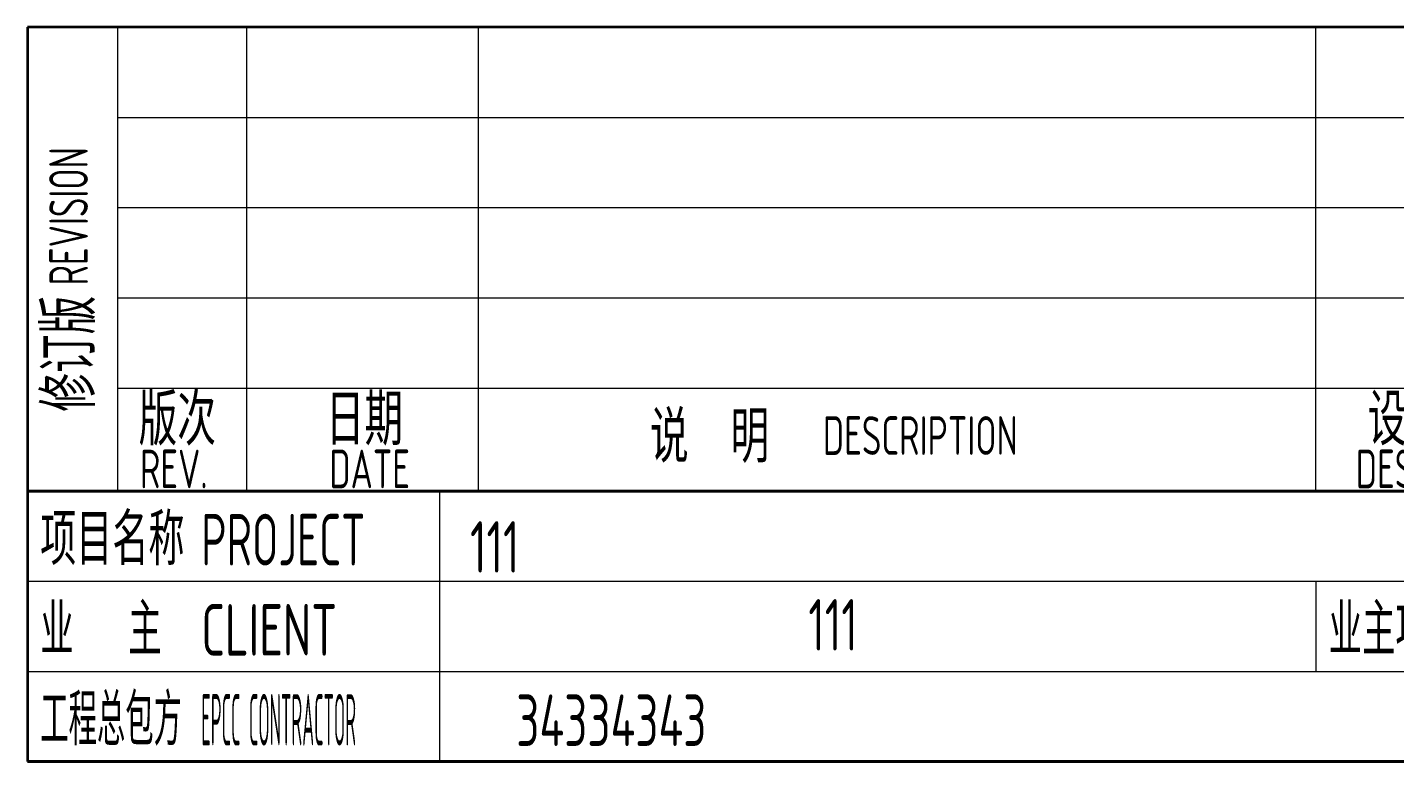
# Model space of a CAD drawing. Header units: millimetres. Extents: x 5765 to 6606, y -201 to 393.
# Drawn here: x 6416 to 6522.1, y -113.5 to -56.5 of the extents above; entities that cross this region are included whole.
import ezdxf
from ezdxf.enums import TextEntityAlignment as Align

# ---------------------------------------------------------------- set-up
doc = ezdxf.new("R2010")
doc.units = ezdxf.units.MM
for name, color, linetype, lineweight in [('1粗实线', 7, 'Continuous', 35), ('7文本', 2, 'Continuous', 13), ('9图表', 4, 'Continuous', 13)]:
    doc.layers.add(name, color=color, linetype=linetype, lineweight=lineweight)
doc.styles.add('lanpec', font='bpec_e.shx', dxfattribs={"width": 0.75, "bigfont": 'hztxt.shx'})

# ---------------------------------------------------------------- blocks, each defined once
blk = doc.blocks.new('项目信息')
at = {"layer": '1粗实线'}
blk.add_line((0, 0, 0), (-180, 0, 0), dxfattribs=at)
at = {"layer": '1粗实线', "elevation": 0}
blk.add_lwpolyline([(-180, 0), (0, 0), (0, 21), (-180, 21)], close=True, dxfattribs=at)
at = {"layer": '9图表'}
for p, q in [((-148, 21, 0), (-148, 0, 0)), ((-180, 14), (0, 14)), ((-80, 14, 0), (-80, 7, 0)), ((-180, 7), (0, 7))]:
    blk.add_line(p, q, dxfattribs=at)
at = {"layer": '7文本', "style": 'lanpec', "width": 0.75}
for tag, p in [('项目名称', (-147.5, 17.5)), ('业主', (-147.5, 10.5)), ('业主项目号', (-39.5, 10.5, 0)), ('工程总包方', (-147.5, 3.5))]:
    blk.add_attdef(tag, text='', height=4, dxfattribs=at).set_placement(p, align=Align.MIDDLE_LEFT)
at = {"layer": '9图表', "style": 'lanpec'}
for s, width, p in [('项目名称', 0.7, (-179, 17.25, 0)), ('PROJECT', 0.7, (-166.5, 17.23, 0)), ('业   主', 0.65, (-179, 10.25, 0)), ('CLIENT', 0.75, (-166.5, 10.23, 0)), ('业主项目号', 0.65, (-79, 10.25, 0)), ('工程总包方', 0.55, (-179, 3.25, 0)), ('EPCC CONTRACTOR', 0.3, (-166.5, 3.25, 0))]:
    blk.add_text(s, height=4, dxfattribs=dict(at, width=width)).set_placement(p, align=Align.MIDDLE_LEFT)
blk = doc.blocks.new('修订栏')
at = {"layer": '1粗实线'}
for p, q in [((470.95, 1959.85), (470.95, 1923.85)), ((650.95, 1959.85), (470.95, 1959.85)), ((470.95, 1923.85), (650.95, 1923.85))]:
    blk.add_line(p, q, dxfattribs=at)
at = {"layer": '9图表'}
for p, q in [((470.95, 1959.85), (650.95, 1959.85)), ((470.95, 1959.85), (470.95, 1923.85)), ((470.95, 1959.85), (470.95, 1923.85)), ((650.95, 1959.85), (470.95, 1959.85)), ((477.95, 1959.85), (477.95, 1923.85)), ((487.95, 1959.85), (487.95, 1923.85)), ((505.95, 1959.85), (505.95, 1923.85)), ((570.95, 1923.85), (570.95, 1959.85)), ((478, 1952.85), (650.95, 1952.85)), ((478, 1945.85), (650.95, 1945.85)), ((478, 1938.85), (650.95, 1938.85)), ((478, 1931.85), (650.95, 1931.85)), ((470.95, 1923.85), (650.95, 1923.85)), ((470.95, 1923.85), (650.95, 1923.85))]:
    blk.add_line(p, q, dxfattribs=at)
at = {"layer": '7文本', "color": 4, "style": 'lanpec', "width": 0.75}
for s, height, p in [('REVISION', 3, (475.65, 1939.81)), ('修订版', 4, (476.21, 1930.02))]:
    blk.add_text(s, height=height, rotation=90, dxfattribs=at).set_placement(p)
for s, height, p in [('版次', 4, (479.59, 1927.4)), ('日期', 4, (494.11, 1927.4)), ('设  计', 4, (574.99, 1927.4)), ('说  明', 4, (519.28, 1926.06)), ('DESCRIPTION', 3, (532.7, 1926.66)), ('REV.', 3, (479.69, 1924.07)), ('DATE', 3, (494.39, 1924.07)), ('DESIGNED', 3, (574.06, 1924.07))]:
    blk.add_text(s, height=height, dxfattribs=at).set_placement(p)

msp = doc.modelspace()

# ---------------------------------------------------------------- block references
at = {"layer": '7文本'}
for name, p in [('修订栏', (5945.057, -2016.384)), ('项目信息', (6596.007, -113.537, 0))]:
    msp.add_blockref(name, p, dxfattribs=at)

# ---------------------------------------------------------------- texts
at = {"layer": '7文本', "style": 'lanpec', "width": 0.75}
for s, p in [('111', (6452.291, -96.869)), ('111', (6478.549, -102.919, 0)), ('34334343', (6461.335, -110.327, 0))]:
    msp.add_text(s, height=4, dxfattribs=at).set_placement(p, align=Align.MIDDLE_CENTER)

doc.saveas('drawing.dxf')
